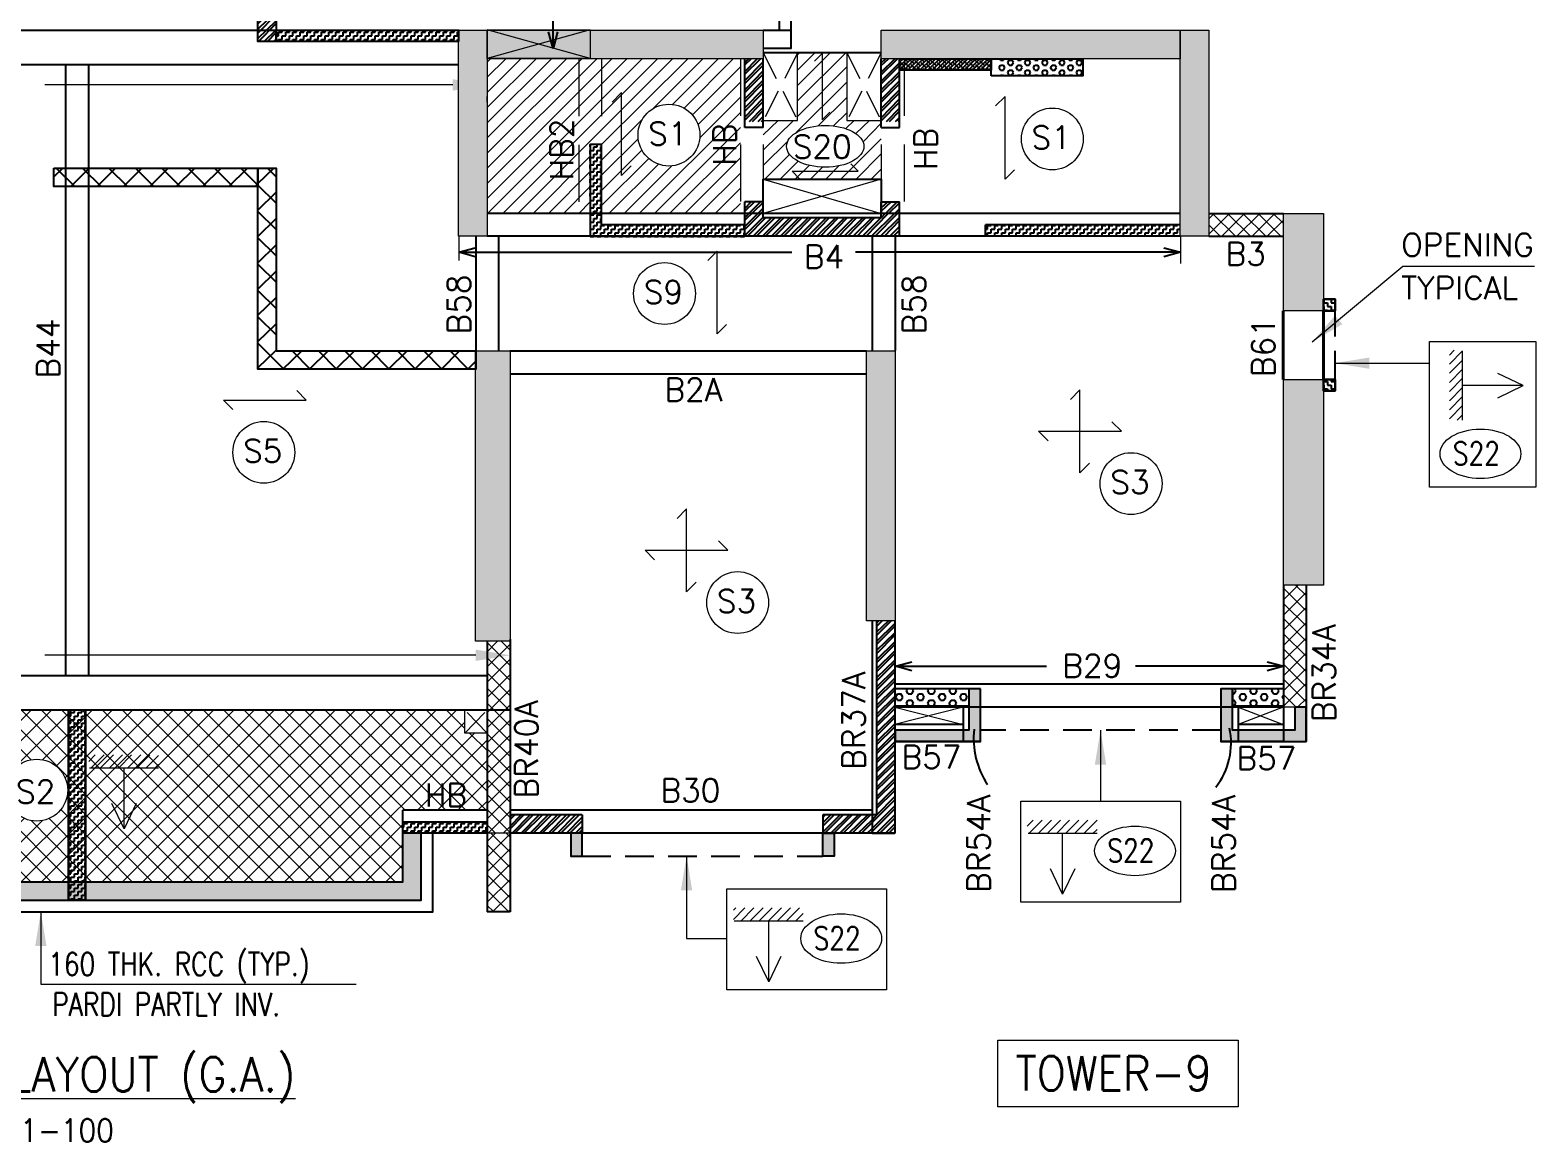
# Model space of a CAD drawing. Header units: millimetres. Extents: x 1181448 to 1317632, y -5734806 to -5633961.
# Drawn here: x 1205863 to 1218997, y -5666131 to -5656428 of the extents above; entities that cross this region are included whole.
import ezdxf

# ---------------------------------------------------------------- set-up
doc = ezdxf.new("R2010")
doc.units = ezdxf.units.MM
doc.header["$LTSCALE"] = 1000
doc.header["$MEASUREMENT"] = 0
for name, pattern in [('1', [0]), ('AUDIT_D_120904163729-0', [0]), ('DASHED', [0.75, 0.5, -0.25]), ('HIDDEN', [0.375, 0.25, -0.125]), ('T 10_TYPICAL ELEVATION$0$AUDIT_D_120904163729-0', [0]), ('T8(T9 IS SIMILAR) - TYPICAL FLOOR ELEVATION$0$AUDIT_D_120904163729-0', [0]), ('T8(T9 IS SIMILAR) - TYPICAL FLOOR ELEVATION$0$HIDDEN', [0.375, 0.25, -0.125])]:
    doc.linetypes.add(name, pattern=pattern)
doc.layers.get('0').update_dxf_attribs({"linetype": 'AUDIT_D_120904163729-0'})
for name, color, linetype in [('100 MM THK. NON-STRUCTURAL WALL', 134, 'Continuous'), ('100 MM THK. NON-STRUCTURAL WALL FOR LEDGE WALL BELOW WASHBASIN COUNTER', 47, 'Continuous'), ('150 MM THK. BLOCK WORK.', 223, 'Continuous'), ('A_dim', 1, 'Continuous'), ('S-BEAM', 20, 'Continuous'), ('SCPL-BEAMS NO.', 7, 'Continuous'), ('T 10_TYPICAL ELEVATION$0$A-WALL-FEATURES', 6, 'T 10_TYPICAL ELEVATION$0$AUDIT_D_120904163729-0'), ('T8(T9 IS SIMILAR) - TYPICAL FLOOR ELEVATION$0$A-WALL-FEATURES', 6, 'T8(T9 IS SIMILAR) - TYPICAL FLOOR ELEVATION$0$AUDIT_D_120904163729-0')]:
    doc.layers.add(name, color=color, linetype=linetype)
for name, color, linetype, lineweight in [('160 THK. STRUCT WALL', 7, 'Continuous', 15), ('200 THK. NON-STRUCT WALL -1', 6, 'Continuous', 15), ('S-C-SHADE', 40, 'Continuous', 9), ('S-CUTOUT', 8, 'Continuous', 15), ('S-DRGSHEET TEXT-1', 7, 'Continuous', 18), ('S-HATCH', 8, 'Continuous', 9), ('SCPL BEAM', 20, 'Continuous', 13), ('SCPL_ TEXT', 7, 'Continuous', 9), ('SCPL_DIM', 9, 'Continuous', 5), ('SCPL_SLAB MARK', 72, 'Continuous', 20)]:
    doc.layers.add(name, color=color, linetype=linetype, lineweight=lineweight)
for name, color, linetype, true_color in [('160MM THK.NON-STRUCTURAL WALLS', 7, 'Continuous', 0xea7b62), ('WALL - 0.16 thk STRUCTURAL', 7, '1', 0x24ffc8), ('WALL - 0.20 thk STRUCTURAL', 7, 'Continuous', 0xa60727)]:
    doc.layers.add(name, color=color, linetype=linetype, true_color=true_color)
doc.layers.add('WALL OPENING', color=7, linetype='Continuous', lineweight=40, true_color=0xe6e600)
doc.styles.add('ROMANS', font='romans.shx', dxfattribs={"width": 0.85})
doc.styles.add('SCPL', font='romans.shx')
doc.styles.add('SCPL-2', font='romans.shx', dxfattribs={"width": 0.9})
doc.dimstyles.new('SCPL', dxfattribs={"dimscale": 0, "dimtxt": 300, "dimasz": 300, "dimexe": 100, "dimexo": 200, "dimgap": 150, "dimtad": 0, "dimdec": 0, "dimzin": 1, "dimdsep": 46, "dimtxsty": 'SCPL', "dimcen": 150, "dimclrd": 1, "dimclre": 2, "dimclrt": 5, "dimadec": 3, "dimazin": 0, "dimtfac": 1, "dimtdec": 0, "dimtofl": 0, "dimtmove": 2, "dimatfit": 3, "dimfxl": 0, "dimtolj": 1, "dimtzin": 0, "dimlwd": 15, "dimlwe": 13, "dimarcsym": 0})
doc.dimstyles.new('SCPL-DIM-150', dxfattribs={"dimscale": 100, "dimtxt": 2.25, "dimasz": 1.45, "dimexe": 1, "dimexo": 1, "dimgap": 1, "dimtad": 1, "dimdec": 0, "dimzin": 0, "dimdsep": 46, "dimtxsty": 'ROMANS', "dimblk": 'OPEN30', "dimcen": 0.09, "dimclrd": 256, "dimclre": 256, "dimclrt": 7, "dimadec": 0, "dimazin": 0, "dimtfac": 1, "dimtdec": 0, "dimtofl": 0, "dimtmove": 0, "dimatfit": 3, "dimldrblk": 'OPEN30', "dimfxl": 1, "dimtolj": 1, "dimtzin": 0, "dimarcsym": 0})
pattern_1 = [(0, (206682313.306, 159334334.518), (31.25, 31.25), [31.25, -31.25]), (90, (206682344.556, 159334334.518), (-31.25, 31.25), [31.25, -31.25])]
pattern_2 = [(45, (206682313.306, 159334334.52), (-39.774756442, 39.774756442), []), (45, (206682339.82, 159334334.52), (-39.774756442, 39.774756442), [])]
pattern_3 = [(45, (206682313.31, 159334334.52), (-66.291260736, 66.291260736), [])]

# ---------------------------------------------------------------- blocks, each defined once
blk = doc.blocks.new('A$C5F94338C')
at = {"layer": 'WALL - 0.16 thk STRUCTURAL', "true_color": 0x1f57ff}
h = blk.add_hatch(color=160, dxfattribs=at)
h.dxf.hatch_style = 1
h.paths.add_polyline_path([(24770, 5335), (25020, 5335), (25020, 3535), (24770, 3535)])
h = blk.add_hatch(color=160, dxfattribs=at)
h.dxf.hatch_style = 1
h.paths.add_polyline_path([(25020, 5085), (25020, 5335), (27430, 5335), (27430, 5085)])
h = blk.add_hatch(color=160, dxfattribs=at)
h.dxf.hatch_style = 1
h.paths.add_polyline_path([(28460, 5085), (28460, 5335), (31070, 5335), (31070, 5085)])
h = blk.add_hatch(color=160, dxfattribs=at)
h.dxf.hatch_style = 1
h.paths.add_polyline_path([(31070, 5335), (31320, 5335), (31320, 3535), (31070, 3535)])
at = {"layer": 'WALL - 0.16 thk STRUCTURAL'}
h = blk.add_hatch(color=256, dxfattribs=at)
h.dxf.hatch_style = 1
h.paths.add_polyline_path([(24920, 2535), (25220, 2535), (25220, 0), (24920, 0)])
at = {"layer": 'WALL - 0.16 thk STRUCTURAL', "true_color": 0x1f57ff}
h = blk.add_hatch(color=160, dxfattribs=at)
h.dxf.hatch_style = 1
h.paths.add_polyline_path([(28330, 2535), (28580, 2535), (28580, 180), (28330, 180)])
at = {"layer": 'WALL - 0.20 thk STRUCTURAL'}
h = blk.add_hatch(color=256, dxfattribs=at)
h.dxf.hatch_style = 1
h.paths.add_polyline_path([(31970, 3735), (32320, 3735), (32320, 2884), (31970, 2884)])
h = blk.add_hatch(color=256, dxfattribs=at)
h.dxf.hatch_style = 1
h.paths.add_polyline_path([(31970, 2285), (32320, 2285), (32320, 490), (31970, 490)])
at = {"layer": '160 THK. STRUCT WALL'}
for points in [[(24770, 5335), (25020, 5335), (25020, 3535), (24770, 3535)], [(25020, 5085), (25020, 5335), (27430, 5335), (27430, 5085)], [(28460, 5085), (28460, 5335), (31070, 5335), (31070, 5085)], [(31070, 5335), (31320, 5335), (31320, 3535), (31070, 3535)], [(31970, 3735), (32320, 3735), (32320, 2884), (31970, 2884)], [(24920, 2535), (25220, 2535), (25220, 0), (24920, 0)], [(28330, 2535), (28580, 2535), (28580, 180), (28330, 180)], [(31970, 2285), (32320, 2285), (32320, 490), (31970, 490)]]:
    blk.add_lwpolyline(points, close=True, dxfattribs=at)
blk = doc.blocks.new('HS')
at = {"linetype": 'Continuous'}
for p, q in [((-9.28, 0), (9.28, 0)), ((-9.28, 0), (-7.16, -2.12)), ((9.28, 0), (7.16, 2.12))]:
    blk.add_line(p, q, dxfattribs=at)
blk = doc.blocks.new('One WAy')
at = {"xscale": -38.94666666665216, "yscale": 38.94666666665216, "zscale": 38.94666666665216, "rotation": 270}
blk.add_blockref('HS', (0, 0), dxfattribs=at)
blk = doc.blocks.new('A$C42226032')
at = {"layer": 'SCPL_SLAB MARK'}
h = blk.add_hatch(dxfattribs=at)
h.set_pattern_fill('ANSI31', color=256, scale=0.2, angle=90)
h.set_pattern_definition([(135, (-48.789575, -510.390865), (-0.0176776695, -0.0176776695), [])])
h.paths.add_polyline_path([(-0.1372, -0.2348), (-0.1372, -0.2863), (0.1337, -0.2863), (0.1337, -0.2348)])
for p, q in [((0, 0), (0, -0.2348)), ((0, 0), (-0.0473, -0.0981)), ((0.0473, -0.0981), (0, 0)), ((0.1337, -0.2348), (-0.1337, -0.2348))]:
    blk.add_line(p, q, dxfattribs=at)
blk = doc.blocks.new('*D124')
at = {"layer": 'T 10_TYPICAL ELEVATION$0$A-WALL-FEATURES', "color": 1, "lineweight": 15, "transparency": 16777216}
for p, q in [((-8325, -8969), (-6225, -8969)), ((-1765, -8969), (-5325, -8969))]:
    blk.add_line(p, q, dxfattribs=at)
at = {"layer": 'T 10_TYPICAL ELEVATION$0$A-WALL-FEATURES', "color": 2, "lineweight": 13, "transparency": 16777216}
for p, q in [((-8625, -9119), (-8625, -9069)), ((-1465, -9119), (-1465, -9069))]:
    blk.add_line(p, q, dxfattribs=at)
at = {"layer": 'T 10_TYPICAL ELEVATION$0$A-WALL-FEATURES', "color": 1, "transparency": 16777216}
for points in [[(-8325, -8919), (-8325, -9019), (-8625, -8969)], [(-1765, -8919), (-1765, -9019), (-1465, -8969)]]:
    blk.add_solid(points, dxfattribs=at)
at = {"layer": 'T 10_TYPICAL ELEVATION$0$A-WALL-FEATURES', "color": 5, "transparency": 16777216, "insert": (-5775, -8969), "char_height": 300, "attachment_point": 5, "style": 'SCPL'}
blk.add_mtext('\\A1;  ', dxfattribs=at)
blk = doc.blocks.new('*D130')
at = {"layer": 'T 10_TYPICAL ELEVATION$0$A-WALL-FEATURES', "color": 2, "lineweight": 13, "transparency": 16777216}
for p, q in [((-8825, -13797), (-8825, -13847)), ((-1265, -13797), (-1265, -13847))]:
    blk.add_line(p, q, dxfattribs=at)
at = {"layer": 'T 10_TYPICAL ELEVATION$0$A-WALL-FEATURES', "color": 1, "lineweight": 15, "transparency": 16777216}
for p, q in [((-8525, -13947), (-6225, -13947)), ((-1565, -13947), (-5325, -13947))]:
    blk.add_line(p, q, dxfattribs=at)
at = {"layer": 'T 10_TYPICAL ELEVATION$0$A-WALL-FEATURES', "color": 1, "transparency": 16777216}
for points in [[(-8525, -13897), (-8525, -13997), (-8825, -13947)], [(-1565, -13897), (-1565, -13997), (-1265, -13947)]]:
    blk.add_solid(points, dxfattribs=at)
at = {"layer": 'T 10_TYPICAL ELEVATION$0$A-WALL-FEATURES', "color": 5, "transparency": 16777216, "insert": (-5775, -13947), "char_height": 300, "attachment_point": 5, "style": 'SCPL'}
blk.add_mtext('\\A1;  ', dxfattribs=at)
blk = doc.blocks.new('_Open30')
at = {"color": 0, "linetype": 'ByBlock', "lineweight": -2}
for p, q in [((-1, 0.268), (0, 0)), ((0, 0), (-1, -0.268)), ((0, 0), (-1, 0))]:
    blk.add_line(p, q, dxfattribs=at)
blk = doc.blocks.new('A$C9d47b38f')
at = {"layer": '100 MM THK. NON-STRUCTURAL WALL', "linetype": 'ByBlock'}
h = blk.add_hatch(dxfattribs=at)
h.set_pattern_fill('ZIGZAG', color=5, scale=250)
h.set_pattern_definition([(0, (-1211317.337, 5713184.575), (31.25, 31.25), [31.25, -31.25]), (90, (-1211286.087, 5713184.575), (-31.25, 31.25), [31.25, -31.25])])
h.paths.add_polyline_path([(-24984.6, -6798.9), (-24984.6, -6498.9), (-24884.6, -6498.9), (-24884.6, -6698.9), (-24334.6, -6698.9), (-24334.6, -6338.9), (-24234.6, -6338.9), (-24234.6, -6798.9)])
h.paths.add_polyline_path([(-21084.6, -6798.9), (-21084.6, -6498.9), (-21184.6, -6498.9), (-21184.6, -6698.9), (-21734.6, -6698.9), (-21734.6, -6338.9), (-21834.6, -6338.9), (-21834.6, -6798.9)])
h.paths.add_polyline_path([(-20459.7, -4748.9), (-20459.7, -4548.9), (-20559.7, -4548.9), (-20559.7, -4748.9)])
h.paths.add_polyline_path([(-17959.7, -4548.9), (-17959.7, -4748.9), (-18059.7, -4748.9), (-18059.7, -4548.9)])
h.paths.add_polyline_path([(-14684.5, 3245.8), (-14684.5, 3445.8), (-14784.5, 3445.8), (-14784.5, 3245.8)])
h.paths.add_polyline_path([(-17185.3, 3445.8), (-17185.3, 3245.8), (-17285.3, 3245.8), (-17285.3, 3445.8)])
h.paths.add_polyline_path([(-15574.7, 11294.9), (-15104.5, 11294.9), (-15104.5, 10834.9), (-15204.5, 10834.9), (-15204.5, 11194.9), (-15574.7, 11194.9)])
h.paths.add_polyline_path([(-13004.5, 10834.9), (-13004.5, 11294.9), (-12184.7, 11294.9), (-12184.7, 11194.9), (-12904.5, 11194.9), (-12904.5, 10834.9)])
h.paths.add_polyline_path([(-11654.8, 12094.3), (-11654.8, 12294.3), (-11554.8, 12294.3), (-11554.8, 12094.3)])
h.paths.add_polyline_path([(-9454.7, 12294.3), (-9454.7, 12094.3), (-9354.7, 12094.3), (-9354.7, 12294.3)])
h.paths.add_polyline_path([(-635.5, 12294.3), (-635.5, 12094.3), (-735.5, 12094.3), (-735.5, 12294.3)])
h.paths.add_polyline_path([(1564.7, 12094.3), (1564.7, 12294.3), (1464.7, 12294.3), (1464.7, 12094.3)])
h.paths.add_polyline_path([(2914.5, 10834.9), (2914.5, 11294.9), (2094.9, 11294.9), (2094.9, 11194.9), (2814.5, 11194.9), (2814.5, 10834.9)])
h.paths.add_polyline_path([(5484.6, 11294.9), (5014.5, 11294.9), (5014.5, 10834.9), (5114.5, 10834.9), (5114.5, 11194.9), (5484.6, 11194.9)])
h.paths.add_polyline_path([(4594.4, 3245.8), (4594.4, 3445.8), (4694.4, 3445.8), (4694.4, 3245.8)])
h.paths.add_polyline_path([(7095.2, 3445.8), (7095.2, 3245.8), (7195.2, 3245.8), (7195.2, 3445.8)])
h.paths.add_polyline_path([(10369.5, -4748.9), (10369.5, -4548.9), (10469.5, -4548.9), (10469.5, -4748.9)])
h.paths.add_polyline_path([(7869.5, -4548.9), (7869.5, -4748.9), (7969.5, -4748.9), (7969.5, -4548.9)])
h.paths.add_polyline_path([(10994.5, -6798.9), (10994.5, -6498.9), (11094.5, -6498.9), (11094.5, -6698.9), (11644.4, -6698.9), (11644.4, -6338.9), (11744.4, -6338.9), (11744.4, -6798.9)])
h.paths.add_polyline_path([(14894.4, -6798.9), (14894.4, -6498.9), (14794.4, -6498.9), (14794.4, -6698.9), (14244.4, -6698.9), (14244.4, -6338.9), (14144.4, -6338.9), (14144.4, -6798.9)])
h.paths.add_polyline_path([(5684.6, -14400.1), (5584.6, -14400.1), (5584.6, -14600.1), (5039.5, -14600.1), (5039.5, -14240.1), (4939.5, -14240.1), (4939.5, -14700.1), (5684.6, -14700.1)])
h.paths.add_polyline_path([(2839.5, -14240.1), (2739.5, -14240.1), (2739.5, -14600.1), (2094.9, -14600.1), (2094.9, -14700.1), (2839.5, -14700.1)])
h.paths.add_polyline_path([(-635.5, -15699.5), (-635.5, -15499.5), (-735.5, -15499.5), (-735.5, -15699.5)])
h.paths.add_polyline_path([(1564.7, -15499.5), (1564.7, -15699.5), (1464.7, -15699.5), (1464.7, -15499.5)])
h.paths.add_polyline_path([(-9454.7, -15699.5), (-9454.7, -15499.5), (-9354.7, -15499.5), (-9354.7, -15699.5)])
h.paths.add_polyline_path([(-11654.8, -15499.5), (-11654.8, -15699.5), (-11554.8, -15699.5), (-11554.8, -15499.5)])
h.paths.add_polyline_path([(-12929.6, -14240.1), (-12829.6, -14240.1), (-12829.6, -14600.1), (-12185.1, -14600.1), (-12185.1, -14700.1), (-12929.6, -14700.1)])
h.paths.add_polyline_path([(-15774.7, -14400.1), (-15674.7, -14400.1), (-15674.7, -14600.1), (-15129.6, -14600.1), (-15129.6, -14240.1), (-15029.6, -14240.1), (-15029.6, -14700.1), (-15774.7, -14700.1)])
h = blk.add_hatch(dxfattribs=at)
h.set_pattern_fill('ZIGZAG', color=5, scale=250)
h.set_pattern_definition(pattern_1)
h.paths.add_polyline_path([(-1715.1, -8590.4), (-3305.6, -8590.4), (-3305.6, -8490.4), (-1715.1, -8490.4)])
h = blk.add_hatch(dxfattribs=at)
h.set_pattern_fill('ZIGZAG', color=5, scale=250)
h.set_pattern_definition(pattern_1)
h.paths.add_polyline_path([(-465.7, -9489.9), (-565.7, -9489.9), (-565.7, -10289.6), (784.3, -10290.4), (784.7, -10189.6), (-465.7, -10189.6)])
h = blk.add_hatch(dxfattribs=at)
h.set_pattern_fill('ZIGZAG', color=5, scale=250)
h.set_pattern_definition(pattern_1)
h.paths.add_polyline_path([(2884.6, -10190.4), (4584.8, -10190.4), (4584.8, -10290.4), (2884.6, -10290.4)])
h = blk.add_hatch(dxfattribs=at)
h.set_pattern_fill('ZIGZAG', color=5, scale=250)
h.set_pattern_definition([(270, (25374.032, -17871.007), (31.25, -31.25), [31.25, -31.25]), (0, (25374.032, -17902.257), (31.25, 31.25), [31.25, -31.25])])
h.paths.add_polyline_path([(5834.7, -10840.3), (5834.7, -10940.3), (5935.2, -10940.3), (5935.2, -10840.3)])
h.paths.add_polyline_path([(5834.7, -11540.3), (5834.7, -11640.3), (5935.2, -11640.3), (5935.2, -11540.3)])
h = blk.add_hatch(dxfattribs=at)
h.set_pattern_fill('ZIGZAG', color=5, scale=250)
h.set_pattern_definition(pattern_1)
h.paths.add_polyline_path([(-4970.1, -16085.4), (-5120.1, -16085.4), (-5120.1, -14425.4), (-4970.1, -14425.4)])
h = blk.add_hatch(dxfattribs=at)
h.set_pattern_fill('ZIGZAG', color=5, scale=250)
h.set_pattern_definition(pattern_1)
h.paths.add_polyline_path([(-1465.3, -15400.4), (-2200, -15400.4), (-2200, -15499.6), (-1465.3, -15499.6)])
at = {"layer": '100 MM THK. NON-STRUCTURAL WALL FOR LEDGE WALL BELOW WASHBASIN COUNTER'}
h = blk.add_hatch(dxfattribs=at)
h.set_pattern_fill('ANSI38', color=5, scale=200)
h.set_pattern_definition([(45, (-27235.268, -16184.57), (-17.67767, 17.67767), []), (135, (-27235.268, -16184.57), (-53.033009, 17.67767), [62.5, -37.5])])
h.paths.add_polyline_path([(2134.9, -8740.4), (2134.9, -8840.7), (2934.9, -8840.7), (2934.9, -8740.4)])
at = {"layer": '150 MM THK. BLOCK WORK.', "linetype": 'ByBlock'}
h = blk.add_hatch(dxfattribs=at)
h.set_pattern_fill('HEX', color=5, scale=200)
h.set_pattern_definition([(0, (-1211317.337, 5713184.575), (0, 43.3012702), [25, -50]), (120, (-1211317.337, 5713184.575), (-37.5, -21.6506351), [25, -50]), (60, (-1211292.337, 5713184.575), (-37.5, 21.6506351), [25, -50])])
h.paths.add_polyline_path([(2984.9, -8890.7), (2984.9, -8740.7), (3734.9, -8740.7), (3734.9, -8890.7)])
h = blk.add_hatch(dxfattribs=at)
h.set_pattern_fill('HEX', color=5, scale=250)
h.set_pattern_definition([(0, (-1211317.337, 5713184.575), (0, 54.12658774), [31.25, -62.5]), (120, (-1211317.337, 5713184.575), (-46.875, -27.06329387), [31.25, -62.5]), (60, (-1211286.087, 5713184.575), (-46.875, 27.06329387), [31.25, -62.5])])
h.paths.add_polyline_path([(5039.5, -14390.4), (5484.6, -14390.4), (5484.6, -14240.4), (5039.5, -14240.4)])
h.paths.add_polyline_path([(2739.5, -14390.4), (2094.6, -14390.4), (2094.6, -14240.4), (2739.5, -14240.4)])
at = {"layer": '160MM THK.NON-STRUCTURAL WALLS', "linetype": 'ByBlock'}
h = blk.add_hatch(dxfattribs=at)
h.set_pattern_fill('ANSI32', color=5, scale=150)
h.set_pattern_definition(pattern_2)
h.paths.add_polyline_path([(-3465.6, -6039.6), (-3305.6, -6039.6), (-3305.6, -8590.4), (-3465.6, -8590.4)])
h = blk.add_hatch(dxfattribs=at)
h.set_pattern_fill('ANSI32', color=5, scale=150)
h.set_pattern_definition(pattern_2)
h.paths.add_polyline_path([(944.7, -8740.5), (785, -8740.5), (785, -9289.6), (944.7, -9289.6)])
h = blk.add_hatch(dxfattribs=at)
h.set_pattern_fill('ANSI32', color=5, scale=150)
h.set_pattern_definition(pattern_2)
h.paths.add_polyline_path([(2134.6, -8740.3), (1974.9, -8740.3), (1974.9, -9068.6), (1975, -9068.6), (1974.8, -8740.3), (1974.6, -8740.3), (1974.6, -9068.6), (1974.8, -9068.6), (1974.8, -8740.3), (1974.8, -8740.3), (1975, -9068.6), (2134.6, -9068.6)])
h.paths.add_polyline_path([(2134.6, -9068.6), (1975, -9068.6), (1975, -9289.6), (2134.6, -9289.6)])
at = {"layer": '160MM THK.NON-STRUCTURAL WALLS'}
h = blk.add_hatch(dxfattribs=at)
h.set_pattern_fill('ANSI37', color=5, scale=1300)
h.set_pattern_definition([(45, (206682313.3, 159334334.52), (-114.90485194, 114.90485194), []), (135, (206682313.3, 159334334.52), (-114.90485194, -114.90485194), [])])
h.paths.add_polyline_path([(-5245.5, -9695), (-3465.6, -9695), (-3465.6, -9855), (-5245.5, -9855)])
edge = h.paths.add_edge_path()
edge.add_line((-1565.2, -11286.9), (-1565.2, -11449.6))
edge.add_line((-1565.2, -11449.6), (-3465.6, -11450.2))
edge.add_line((-3465.6, -11450.2), (-3465.7, -9695))
edge.add_line((-3465.7, -9695), (-3305.6, -9695))
edge.add_line((-3305.6, -9695), (-3305.7, -11289.6))
edge.add_line((-3305.7, -11289.6), (-1565.2, -11290.3))
at = {"layer": '160MM THK.NON-STRUCTURAL WALLS', "linetype": 'ByBlock'}
h = blk.add_hatch(dxfattribs=at)
h.set_pattern_fill('ANSI32', color=5, scale=150)
h.set_pattern_definition(pattern_2)
h.paths.add_polyline_path([(944.7, -9990.4), (785, -9990.4), (785, -10090.3), (944.7, -10090.3)])
h.paths.add_polyline_path([(2134.6, -10090.4), (1974.9, -10090.4), (1974.9, -10130.4), (944.7, -10130.4), (944.7, -10090.3), (785, -10090.3), (785, -10289.6), (2134.6, -10289.6)])
h.paths.add_polyline_path([(2134.6, -9990.4), (1975.3, -9990.4), (1975.3, -10090.4), (2134.6, -10090.4)])
h = blk.add_hatch(dxfattribs=at)
h.set_pattern_fill('ANSI32', color=5, scale=150)
h.set_pattern_definition(pattern_2)
h.paths.add_polyline_path([(2094, -13645.3), (1934.9, -13645.3), (1934.9, -15340.4), (1894, -15340.4), (1894, -15499.6), (2094, -15499.6)])
h = blk.add_hatch(dxfattribs=at)
h.set_pattern_fill('ANSI32', color=5, scale=150)
h.set_pattern_definition(pattern_2)
h.paths.add_polyline_path([(-635.7, -15340.4), (-1264.8, -15340.4), (-1264.8, -15499.6), (-735.5, -15499.6), (-735.5, -15498.7), (-635.7, -15498.7)])
h = blk.add_hatch(dxfattribs=at)
h.set_pattern_fill('ANSI32', color=5, scale=150)
h.set_pattern_definition(pattern_2)
h.paths.add_polyline_path([(1894, -15340.4), (1464.5, -15340.4), (1464.5, -15498.7), (1564.7, -15498.7), (1564.7, -15499.6), (1894, -15499.6)])
at = {"layer": '200 THK. NON-STRUCT WALL -1', "linetype": 'ByBlock'}
h = blk.add_hatch(dxfattribs=at)
h.set_pattern_fill('ANSI37', color=5, scale=750)
h.set_pattern_definition([(45, (-1211317.44, 5713184.36), (-66.2912607, 66.2912607), []), (135, (-1211317.44, 5713184.36), (-66.2912607, -66.2912607), [])])
h.paths.add_polyline_path([(-24685.1, 3885.9), (-24885.1, 3885.9), (-24885.1, 5030.4), (-24685.1, 5030.4)])
h.paths.add_polyline_path([(-21285.1, 5030.6), (-21084.7, 5030.6), (-21084.7, 3270.9), (-21285.1, 3270.9)])
h.paths.add_polyline_path([(-8525.1, 12778.8), (-8725.1, 12778.8), (-8725.1, 12094.3), (-8525.1, 12094.3)])
h.paths.add_polyline_path([(-1365.2, 12778.8), (-1565.2, 12778.8), (-1565.2, 12092.5), (-1365.2, 12092.5)])
h.paths.add_polyline_path([(11194.7, 5030.6), (10994.4, 5030.6), (10994.4, 3270.9), (11194.7, 3270.9)])
h.paths.add_polyline_path([(14594.8, 3885.9), (14794.8, 3885.9), (14794.7, 5030.4), (14594.7, 5030.4)])
h.paths.add_polyline_path([(-1465.1, -16184.6), (-1265.1, -16184.6), (-1265.1, -15499.7), (-1465.1, -15499.7)])
h.paths.add_polyline_path([(-8625.3, -16184.6), (-8825.3, -16184.6), (-8825.3, -15499.7), (-8625.3, -15499.7)])
h = blk.add_hatch(dxfattribs=at)
h.set_pattern_fill('ANSI37', color=5, scale=750)
h.set_pattern_definition([(45, (-27235.27, -16184.57), (-66.29126, 66.29126), []), (135, (-27235.27, -16184.57), (-66.29126, -66.29126), [])])
h.paths.add_polyline_path([(5484.9, -14400.6), (5684.9, -14400.6), (5684.9, -13335.3), (5484.9, -13335.3)])
h.paths.add_polyline_path([(5484.9, -10290), (4835.2, -10290), (4835.2, -10090), (5484.9, -10090)])
h.paths.add_polyline_path([(-1265.1, -15500), (-1465.1, -15500), (-1465.1, -13825.3), (-1265.1, -13825.3)])
at = {"layer": 'S-C-SHADE'}
h = blk.add_hatch(color=5, dxfattribs=at)
h.dxf.hatch_style = 1
h.paths.add_polyline_path([(-2040.1, -16085.4), (-8050.1, -16085.4), (-8050, -15500.4), (-7890, -15500.4), (-7890.1, -15925.4), (-2200.1, -15925.4), (-2200, -15500.3), (-2040, -15500.4), (-2040, -15522.1), (-2040, -15522.1), (-2040, -15499.7), (-2040, -15499.6), (-2040, -15521.4), (-2050, -15511), (-2040, -15522.1), (-2040, -15499.7), (-2040, -15499.7), (-2040, -15522.1), (-2040, -15522.1)])
at = {"layer": 'S-HATCH'}
h = blk.add_hatch(dxfattribs=at)
h.set_pattern_fill('ANSI31', color=5, scale=750)
h.set_pattern_definition(pattern_3)
h.paths.add_polyline_path([(744.8, -8740.5), (-465.7, -8740.5), (-465.7, -9489.9), (-465.3, -9489.9), (-465.3, -10090.3), (744.8, -10090.3)])
h.paths.add_polyline_path([(-148.1, -9407.2, -1), (391.6, -9407.2, -1)], flags=16)
h.paths.add_polyline_path([(-465.7, -8740.5), (-665.7, -8740.5), (-665.7, -10090.3), (-565.7, -10090.3), (-565.7, -9489.9), (-465.7, -9489.9)])
h.paths.add_polyline_path([(-665.7, -8740.5), (-1465.2, -8740.5), (-1465.2, -10090.3), (-665.7, -10090.3)])
h.paths.add_polyline_path([(-80.6, -9543.8), (286, -9543.8), (286, -9243.8), (-80.6, -9243.8)], flags=8)
h.paths.add_polyline_path([(757.7, -9686.9), (757.7, -9244), (457.7, -9244), (457.7, -9686.9)], flags=9)
h.paths.add_polyline_path([(-663.7, -9815), (-663.7, -9181.7), (-963.7, -9181.7), (-963.7, -9815)], flags=9)
h = blk.add_hatch(dxfattribs=at)
h.set_pattern_fill('ANSI31', color=5, scale=750)
h.set_pattern_definition(pattern_3)
edge = h.paths.add_edge_path(flags=16)
edge.add_ellipse((1485.7, -9505.1), major_axis=(-337.6, 0), ratio=0.540494, start_angle=0, end_angle=360)
h.paths.add_polyline_path([(1180.7, -9657.9), (1795, -9657.9), (1795, -9357.9), (1180.7, -9357.9)], flags=24)
h.paths.add_polyline_path([(944.9, -9790.4), (1975.2, -9790.4), (1975.1, -9340.4), (1974.9, -9340.4), (1974.9, -9280.5), (1974.8, -9280.4), (1674.9, -9280.4), (1674.9, -9280.4), (1674.9, -8689.6), (1244.9, -8689.5), (1244.9, -9280.4), (1244.9, -9280.4), (945, -9280.4), (945, -9280.4), (945, -9340.4)])
h = blk.add_hatch(dxfattribs=at)
h.set_pattern_fill('ANSI37', color=5, scale=1000)
h.set_pattern_definition([(45, (206682313.3, 159334334.52), (-88.38834765, 88.38834765), []), (135, (206682313.3, 159334334.52), (-88.38834765, -88.38834765), [])])
h.paths.add_polyline_path([(-1464.8, -14625.7), (-1465.1, -14625.4), (-1660.1, -14625.4), (-1660.1, -14425.4), (-8430, -14425.3), (-8430.1, -14425.4), (-8430.1, -14625.4), (-8625, -14625.4), (-8625, -15300), (-8050, -15299.9), (-8050, -15299.9), (-7890, -15299.9), (-7890.1, -15925.4), (-2200.1, -15925.4), (-2200, -15299.9), (-2040, -15300), (-2039.8, -15300), (-2039.8, -15299.9), (-1464.8, -15300)])
h.paths.add_polyline_path([(-5126, -15124.1, -1), (-5665.8, -15124.1, -1)], flags=16)
h.paths.add_polyline_path([(-5598.3, -15287.5), (-5174.5, -15287.5), (-5174.5, -14987.5), (-5598.3, -14987.5)], flags=8)
h.paths.add_polyline_path([(-2021.3, -15315.5), (-1578.4, -15315.5), (-1578.4, -15015.5), (-2021.3, -15015.5)], flags=25)
h.paths.add_polyline_path([(-8553.1, -15309.4), (-8110.2, -15309.4), (-8110.3, -15009.4), (-8553.1, -15009.4)], flags=25)
at = {"layer": '100 MM THK. NON-STRUCTURAL WALL', "color": 5, "linetype": 'ByBlock'}
for p, q in [((1085, -7889.6, 0.2), (1085, -8490.4, 0.2)), ((1185, -7889.6, 0.2), (1185, -8490.4, 0.2)), ((4584.6, -10190.4, 0.2), (2884.6, -10190.4, 0.2)), ((4584.9, -10190.4, 0.2), (2884.9, -10190.4, 0.2)), ((2884.9, -10290.4, 0.2), (2884.9, -10190.4, 0.2)), ((945, -10290.4, 0.2), (-114.8, -10290.4, 0.2)), ((4584.8, -10290.4, 0.2), (2884.6, -10290.4, 0.2)), ((4584.9, -10290.4, 0.2), (2884.9, -10290.4, 0.2))]:
    blk.add_line(p, q, dxfattribs=at)
at = {"layer": '100 MM THK. NON-STRUCTURAL WALL', "color": 5, "linetype": 'ByBlock', "elevation": 0.2}
for points in [[(-1715.1, -8590.4), (-3305.6, -8590.4), (-3305.6, -8490.4), (-1715.1, -8490.4)], [(5834.7, -10840.3), (5834.7, -10940.3), (5935.2, -10940.3), (5935.2, -10840.3)], [(5834.7, -11540.3), (5834.7, -11640.3), (5935.2, -11640.3), (5935.2, -11540.3)], [(2839.5, -14240.1), (2739.5, -14240.1), (2739.5, -14600.1), (2094.9, -14600.1), (2094.9, -14700.1), (2839.5, -14700.1)], [(5684.6, -14400.1), (5584.6, -14400.1), (5584.6, -14600.1), (5039.5, -14600.1), (5039.5, -14240.1), (4939.5, -14240.1), (4939.5, -14700.1), (5684.6, -14700.1)], [(-635.5, -15699.5), (-635.5, -15499.5), (-735.5, -15499.5), (-735.5, -15699.5)], [(1564.7, -15499.5), (1564.7, -15699.5), (1464.7, -15699.5), (1464.7, -15499.5)]]:
    blk.add_lwpolyline(points, close=True, dxfattribs=at)
at = {"layer": '100 MM THK. NON-STRUCTURAL WALL', "color": 5, "linetype": 'ByBlock'}
for points, elevation in [([(-465.7, -9489.9), (-565.7, -9489.9), (-565.7, -10289.6), (784.3, -10290.4), (784.7, -10189.6), (-465.7, -10189.6), (-465.7, -9489.9)], 0.1), ([(-1465.1, -15500.4), (-2200.1, -15500.4), (-2200.1, -15400.4), (-1465.1, -15400.4)], 0.2)]:
    blk.add_lwpolyline(points, dxfattribs=dict(at, elevation=elevation))
at = {"layer": '100 MM THK. NON-STRUCTURAL WALL FOR LEDGE WALL BELOW WASHBASIN COUNTER', "color": 5, "elevation": 0.2}
blk.add_lwpolyline([(2134.9, -8740.4), (2934.9, -8740.4), (2934.9, -8840.7), (2134.9, -8840.7)], close=True, dxfattribs=at)
at = {"layer": '150 MM THK. BLOCK WORK.', "color": 5, "linetype": 'ByBlock'}
for p, q in [((2739.5, -14240.4, -0.2), (2094.6, -14240.4, -0.2)), ((2739.5, -14240.4, -0.2), (2739.5, -14390.4, -0.2)), ((5484.9, -14240.4, 0.5), (5039.5, -14240.4, -0.2)), ((5039.5, -14240.4, -0.2), (5039.5, -14390.4, -0.2)), ((2739.5, -14390.4, -0.2), (2094.6, -14390.4, -0.2)), ((5484.9, -14390.4, 0.5), (5039.5, -14390.4, -0.2))]:
    blk.add_line(p, q, dxfattribs=at)
at = {"layer": '150 MM THK. BLOCK WORK.', "color": 5, "elevation": 0.2}
blk.add_lwpolyline([(2934.9, -8890.7), (2934.9, -8740.7), (3734.9, -8740.7), (3734.9, -8890.7)], close=True, dxfattribs=at)
at = {"layer": '150 MM THK. BLOCK WORK.', "color": 5, "linetype": 'ByBlock', "elevation": 0.2}
for points in [[(-4970.1, -14425.4), (-4970.1, -16085.4), (-5120.1, -16085.4), (-5120.1, -14425.4)], [(-5120.1, -14425.4), (-5120.1, -16085.4), (-4970.1, -16085.4), (-4970.1, -14425.4)]]:
    blk.add_lwpolyline(points, dxfattribs=at)
at = {"layer": '160MM THK.NON-STRUCTURAL WALLS', "color": 5, "linetype": 'ByBlock'}
for p, q in [((785, -9340.4, 0.2), (785, -8740.3, 0.2)), ((945, -9340.4, 0.2), (945, -8740.3, 0.2)), ((1974.9, -9340.4, 0.2), (1974.9, -8740.4, 0.2)), ((2134.9, -9340.4, 0.2), (2134.9, -8740.4, 0.2)), ((945, -9340.4, 0.2), (785, -9340.4, 0.2)), ((1974.9, -9340.4, 0.2), (2134.9, -9340.4, 0.2)), ((945, -9990.4, 0.2), (785, -9990.4, 0.2)), ((785, -10290.4, 0.2), (785, -9990.4, 0.2)), ((945, -10130.4, 0.2), (945, -9990.4, 0.2)), ((1974.9, -9990.4, 0.2), (2134.9, -9990.4, 0.2)), ((1974.9, -10130.4, 0.2), (1974.9, -9990.4, 0.2)), ((2134.9, -10290.4, 0.2), (2134.9, -9990.4, 0.2)), ((1974.9, -10130.4, 0.2), (945, -10130.4, 0.2)), ((2134.9, -10290.4, 0.2), (785, -10290.4, 0.2)), ((1934.9, -15340.4, 0.2), (1934.9, -13645.3, 0.2)), ((2094.9, -14240.4, -0.2), (2094.9, -13645.3, 0.2)), ((2094.9, -15500.4, 0.2), (2094.9, -13645.3, 0.2)), ((-1265.1, -14425.4, 0.2), (-2200.1, -14425.4, 0.2)), ((-635.5, -15340.4, 0.2), (-1265.1, -15340.4, 0.2)), ((-635.5, -15340.4, 0.2), (-635.5, -15500.4, 0.2)), ((1934.9, -15340.4, 0.2), (1464.5, -15340.4, 0.2)), ((1464.5, -15340.4, 0.2), (1464.5, -15500.4, 0.2)), ((-635.5, -15500.4, 0.2), (-1265.1, -15500.4, 0.2)), ((2094.9, -15500.4, 0.2), (1464.5, -15500.4, 0.2))]:
    blk.add_line(p, q, dxfattribs=at)
at = {"layer": '160MM THK.NON-STRUCTURAL WALLS', "color": 5, "linetype": 'ByBlock', "elevation": 0.1}
for points in [[(-3465.6, -6039.6), (-3305.6, -6039.6), (-3305.6, -8590.4), (-3465.6, -8590.4)], [(-5245.5, -9695), (-3465.6, -9695), (-3465.6, -9855), (-5245.5, -9855)]]:
    blk.add_lwpolyline(points, close=True, dxfattribs=at)
at = {"layer": '160MM THK.NON-STRUCTURAL WALLS', "color": 5, "linetype": 'ByBlock'}
for points, elevation in [([(944.9, -8490.4), (1185, -8490.4), (1185, -8650.2), (944.9, -8650.2)], 0.2), ([(-1565.2, -11286.9), (-1565.2, -11449.6), (-3465.6, -11450.2), (-3465.7, -9695), (-3305.6, -9695), (-3305.7, -11289.6), (-1565.2, -11290.3)], 0.3)]:
    blk.add_lwpolyline(points, dxfattribs=dict(at, elevation=elevation))
at = {"layer": '200 THK. NON-STRUCT WALL -1', "color": 5, "linetype": 'ByBlock'}
for p, q in [((5484.9, -10090.4, 0.2), (4835.2, -10090.4, 0.2)), ((5484.9, -10290.4, 0.2), (4834.9, -10290.4, 0.2)), ((5484.9, -14400.4, 0.5), (5484.7, -13335.3, 0.2)), ((5684.9, -14400.4, 0.5), (5684.9, -13335.6, 0.9)), ((-1265.1, -15500.4, 0.2), (-1265.1, -13825.3, 0.2)), ((-1465.1, -15500.4, 0.2), (-1465.1, -14425.4, 0.2)), ((5684.9, -14400.4, 0.5), (5484.9, -14400.4, 0.5))]:
    blk.add_line(p, q, dxfattribs=at)
at = {"layer": '200 THK. NON-STRUCT WALL -1', "color": 5, "linetype": 'ByBlock', "elevation": 0.2}
blk.add_lwpolyline([(-1465, -16184.4), (-1265, -16184.4), (-1265, -15499.5), (-1465, -15499.5)], close=True, dxfattribs=at)
at = {"layer": 'S-BEAM', "color": 5}
for p, q in [((-8375.7, -8490.4, 0.2), (-1714.7, -8490.4, 0.2)), ((-8375.7, -8790.4, 0.2), (-1714.7, -8790.4, 0.2)), ((-5145.2, -8790.4, 0.3), (-5145.3, -14125.4, 0.3)), ((-4945.2, -8790.4, 0.2), (-4945.3, -14125.4, 0.3)), ((4584.9, -10090.4, 0.2), (-1464.8, -10090.3, 0.3)), ((4833.1, -10090.3, 0.3), (5483.5, -10090.4, 0.2)), ((-1565.2, -10290.3, 0.3), (-1565.2, -11286.9, 0.3)), ((4584.9, -10290.4, 0.2), (-1464.8, -10290.3, 0.3)), ((-1365.2, -10290.3, 0.3), (-1365.2, -11286.9, 0.3)), ((1896.3, -10290.4, 0.2), (1896.3, -11286.9, 0.2)), ((2096.3, -10290.4, 0.2), (2096.3, -11286.9, 0.2)), ((4833.1, -10290.3, 0.3), (5483.5, -10290.4, 0.2)), ((-1266.8, -11289.4, 0.8), (1844.7, -11289.5, 0.3)), ((-1266.8, -11489.4, 0.8), (1844.6, -11489.3, 0.9)), ((5484.6, -13335.2, 0.2), (5484.7, -14700.1, 0.2)), ((5684.6, -13335.2, 0.2), (5684.6, -14700.1, 0.2)), ((1894, -13645.5, 0.2), (1894, -15499.1, 0.2)), ((2094, -13645.5, 0.2), (2094, -15499.1, 0.2)), ((-1464.8, -13824.5, 0.1), (-1464.8, -16186.8, 0.2)), ((-1264.8, -13807.1, 0.3), (-1264.8, -16186.8, 0.2)), ((-1464.8, -14125.4, 0.2), (-8625, -14125.3, 0.2)), ((5484.6, -14200.3, 0.2), (2094, -14200.3, 0.2)), ((-1464.8, -14425.4, 0.2), (-8625, -14425.3, 0.2)), ((5484.6, -14400.3, 0.2), (2094, -14400.3, 0.2)), ((2094.1, -14418.5, 0.2), (2094.1, -14718.5, 0.2)), ((2688.4, -14400.3, 0.2), (2688.4, -14700.1, 0.2)), ((2838.4, -14400.3, 0.2), (2838.4, -14700.1, 0.2)), ((4938.4, -14400.1, 0.2), (4938.4, -14700.1, 0.2)), ((5088.4, -14400.1, 0.2), (5088.4, -14700.1, 0.2)), ((2688.4, -14550.1, 0.2), (2094.1, -14550.1, 0.2)), ((5483.9, -14550.1, 0.2), (5088.4, -14550.1, 0.2)), ((2838.4, -14700.1, 0.2), (2094.1, -14700.1, 0.2)), ((5483.9, -14700, 0.2), (4938.4, -14700.1, 0.2)), ((5483.9, -14700, 0.2), (5683.9, -14700.1, 0.2)), ((1894, -15299.9, 0.2), (-1265.9, -15299.9, 0.2)), ((1894, -15499.9, 0.2), (-1265.9, -15499.9, 0.2)), ((1894, -15499.9, 0.2), (2094, -15499.9, 0.2)), ((-1264.8, -16186.8, 0.2), (-1464.8, -16186.8, 0.2))]:
    blk.add_line(p, q, dxfattribs=at)
at = {"layer": 'S-BEAM', "color": 5, "linetype": 'HIDDEN', "ltscale": 500}
for p, q in [((-1464.8, -15300, -460.2), (-2200, -15299.9, -460)), ((-2200, -15400.4, 0.2), (-2200, -15299.9, 0.2)), ((-1464.8, -15500, -460.2), (-2200, -15499.9, -460))]:
    blk.add_line(p, q, dxfattribs=at)
at = {"layer": 'S-BEAM', "color": 5, "elevation": 0.7}
blk.add_lwpolyline([(944.8, -9790.4), (1975.3, -9790.4), (1975.3, -10090.3), (944.8, -10090.3)], close=True, dxfattribs=at)
at = {"layer": 'S-BEAM', "color": 5}
for points, elevation in [([(-7890, -15400.4), (-7890.1, -15925.4), (-2200.1, -15925.4), (-2200, -15400.4)], 0.2), ([(-8050.1, -16085.4), (-2040.1, -16085.4), (-2039.8, -15500.1)], -460.1), ([(-735.5, -15499), (-734.6, -15699)], 0.2), ([(-7890.1, -15925.4), (-2200.1, -15925.4)], -460.1)]:
    blk.add_lwpolyline(points, dxfattribs=dict(at, elevation=elevation))
for centre, radius, start, end in [((3521.5, -14667.6, 0.5), 741.3, 174.04763, 213.45795), ((4403.6, -14712.9, 0.5), 624.7, 321.96897, 12.05649)]:
    blk.add_arc(centre, radius, start, end, dxfattribs=at)
at = {"layer": 'S-CUTOUT', "color": 5, "linetype": 'T8(T9 IS SIMILAR) - TYPICAL FLOOR ELEVATION$0$HIDDEN'}
for p, q in [((1244.9, -8689.5, 0.2), (944.8, -9280.6, 0.2)), ((945, -8689.5, 0.2), (1245, -9280.6, 0.2)), ((1974.8, -8689.5, 0.2), (1674.8, -9280.6, 0.2)), ((1674.9, -8689.5, 0.2), (1975, -9280.6, 0.2))]:
    blk.add_line(p, q, dxfattribs=at)
at = {"layer": 'S-CUTOUT', "color": 5, "ltscale": 500}
for p, q in [((944.3, -9790.4, -0.2), (1975.3, -10090.3, 0.3)), ((1975.3, -9790.5, -0.2), (944.8, -10090.3, -0.2))]:
    blk.add_line(p, q, dxfattribs=at)
at = {"layer": 'S-CUTOUT', "color": 5, "linetype": 'HIDDEN'}
for p, q in [((-1660.1, -14625.4, 0.2), (-1465.1, -14425.4, 0.2)), ((-1465.1, -14625.4, 0.2), (-1660.1, -14425.4, 0.2))]:
    blk.add_line(p, q, dxfattribs=at)
at = {"layer": 'S-CUTOUT', "color": 5, "linetype": 'HIDDEN', "ltscale": 500}
for p, q in [((2094, -14400.3, 0.2), (2688.4, -14550.2, 0.2)), ((2688.4, -14400.3, 0.2), (2094.1, -14550.1, 0.2)), ((5483.9, -14399.5, 0.2), (5088.4, -14550.1, 0.2)), ((5088.4, -14400.1, 0.2), (5483.9, -14550.1, 0.2))]:
    blk.add_line(p, q, dxfattribs=at)
at = {"layer": 'S-CUTOUT', "color": 5, "elevation": 0.2}
for points in [[(945, -9280.4), (1244.9, -9280.4), (1244.9, -8689.5), (945, -8689.5)], [(1674.9, -9280.4), (1974.8, -9280.4), (1974.8, -8689.5), (1674.9, -8689.5)], [(-1660.1, -14425.4), (-1465.1, -14425.4), (-1465.1, -14625.4), (-1660.1, -14625.4)]]:
    blk.add_lwpolyline(points, close=True, dxfattribs=at)
at = {"layer": 'S-DRGSHEET TEXT-1', "color": 5, "elevation": 0.2}
blk.add_lwpolyline([(2992.1, -17305.9), (5091.1, -17305.9), (5091.1, -17887), (2992.1, -17887)], close=True, dxfattribs=at)
at = {"layer": 'SCPL BEAM', "color": 5, "linetype": 'HIDDEN', "ltscale": 2}
for p, q in [((-665.7, -8740.6, 0.3), (-665.7, -10090.3, 0.3)), ((-465.7, -8740.5, 0.3), (-465.7, -10090.3, 0.3)), ((744.8, -8737.7, 0.2), (744.8, -10090.3, -0.2)), ((944.8, -8737.7, 0.2), (944.8, -10090.3, -0.2)), ((1974.8, -8737.8, 0.3), (1975.3, -10090.3, -0.2)), ((2174.8, -8737.8, 0.3), (2174.8, -10090.3, -0.2))]:
    blk.add_line(p, q, dxfattribs=at)
at = {"layer": 'SCPL_DIM', "color": 5}
for p, q in [((-565.3, -8739.5, 0.1), (-1465.3, -8488.5, 0.1)), ((-565.3, -8489.5, 0.1), (-1465.3, -8739.5, 0.1)), ((-1713.5, -10293.1, 0.2), (-1713.5, -10501.5, 0.2)), ((4587.7, -10293.3, 0.2), (4587.7, -10526.7, 0.2))]:
    blk.add_line(p, q, dxfattribs=at)
at = {"layer": 'SCPL_DIM', "color": 5, "elevation": 0.1}
blk.add_lwpolyline([(-1465.3, -8488.5), (-565.3, -8488.5), (-565.3, -8739.5), (-1465.3, -8739.5)], close=True, dxfattribs=at)
at = {"layer": 'SCPL_SLAB MARK', "color": 5}
for points, elevation in [([(6761, -11207.2), (7686.9, -11207.2), (7686.9, -12478.4), (6761, -12478.4)], 2.7), ([(3191.6, -15220.6), (4585.2, -15220.6), (4585.2, -16101.2), (3191.6, -16101.2)], 0.2), ([(627.4, -15985.5), (2021.1, -15985.5), (2021.1, -16866.1), (627.4, -16866.1)], 0.2)]:
    blk.add_lwpolyline(points, close=True, dxfattribs=dict(at, elevation=elevation))
for centre in [(121.8, -9407.2, 0.2), (3467.8, -9440.7, 0.2), (83.1, -10790.1, 0.2), (-3414.2, -12175.8, 0.2), (4155.1, -12448.7, 0.2), (721.5, -13487, 0.2), (-5395.9, -15124.1, 0.2)]:
    blk.add_circle(centre, 269.9, dxfattribs=at)
for centre, major_axis, ratio in [((1485.7, -9505.1, 0.6), (-337.6, 0), 0.540494), ((7204.4, -12188.8, 2.7), (-352.4, 0), 0.6128916), ((4189, -15654.7, -2.2), (-352.4, 0), 0.6128916), ((1624.8, -16419.7, -2.2), (-352.4, 0), 0.6128916)]:
    blk.add_ellipse(centre, major_axis=major_axis, ratio=ratio, start_param=-1.5707963, end_param=4.712389, dxfattribs=at)
at = {"layer": 'T 10_TYPICAL ELEVATION$0$A-WALL-FEATURES', "color": 5}
blk.add_line((1975, -8689.7, 0.3), (944.9, -8689.5, 0.2), dxfattribs=at)
at = {"layer": 'T 10_TYPICAL ELEVATION$0$A-WALL-FEATURES', "color": 5, "linetype": 'ByBlock', "elevation": 0.2}
blk.add_lwpolyline([(-8150.1, -15499.5), (-8150.1, -15499.5), (-8150.1, -16185), (-1940.1, -16185), (-1940.1, -15499.5), (-1940.1, -15499.5)], dxfattribs=at)
at = {"layer": 'T8(T9 IS SIMILAR) - TYPICAL FLOOR ELEVATION$0$A-WALL-FEATURES', "color": 5, "linetype": 'T8(T9 IS SIMILAR) - TYPICAL FLOOR ELEVATION$0$HIDDEN'}
for p, q in [((5935.2, -11540.3, 0.2), (5935.2, -10940.3, 0.2)), ((4938.4, -14600.5, 0.2), (2838.4, -14600.5, 0.2)), ((-635.5, -15699.5, 0.2), (1464.7, -15699.5, 0.2))]:
    blk.add_line(p, q, dxfattribs=at)
at = {"layer": 'T8(T9 IS SIMILAR) - TYPICAL FLOOR ELEVATION$0$A-WALL-FEATURES', "color": 5, "linetype": 'ByBlock', "elevation": 0.2}
for points in [[(5834.2, -10840.3), (5935.2, -10840.3), (5935.2, -10940.3), (5834.2, -10940.3)], [(5834.2, -11540.3), (5935.2, -11540.3), (5935.2, -11640.3), (5834.2, -11640.3)], [(-635.5, -15699.5), (-635.5, -15499.5), (-735.5, -15499.5), (-735.5, -15699.5)], [(1564.7, -15499.5), (1564.7, -15699.5), (1464.7, -15699.5), (1464.7, -15499.5)]]:
    blk.add_lwpolyline(points, close=True, dxfattribs=at)
at = {"layer": 'WALL OPENING', "color": 5, "linetype": 'DASHED', "ltscale": 150}
for p, q in [((5483.8, -10941.1, 0.2), (5483.8, -11541.1, 0.2)), ((5834.7, -11541.1, 0.2), (5834.7, -10941.1, 0.2))]:
    blk.add_line(p, q, dxfattribs=at)
at = {"layer": '160 THK. STRUCT WALL', "color": 5}
blk.add_blockref('A$C5F94338C', (-26485.3, -13825.3, 0.2), dxfattribs=at)
at = {"layer": 'SCPL_SLAB MARK', "color": 5}
for name, p, xscale, yscale, zscale, rotation in [('One WAy', (1459, -8984.8, 0.2), -0.8, 0.8, 0.8, 180), ('One WAy', (1485.4, -9723.1, 0.2), -0.8, 0.8, 0.8, 270), ('A$C42226032', (7577.6, -11593.8, 0.3), 2251.770066891658, 2251.770066891658, 2251.770066891658, 269.9987816768055), ('A$C42226032', (-4633.7, -15461.4, 0.2), -2251.770066891658, 2251.770066891658, 2251.770066891658, 180.0012183231945), ('A$C42226032', (3557.2, -16031.9, -2.2), -2251.770066891658, 2251.770066891658, 2251.770066891658, 180.0012183231945), ('A$C42226032', (993, -16796.8, -2.2), -2251.770066891658, 2251.770066891658, 2251.770066891658, 180.0012183231945)]:
    blk.add_blockref(name, p, dxfattribs=dict(at, xscale=xscale, yscale=yscale, zscale=zscale, rotation=rotation))
at = {"layer": 'SCPL_SLAB MARK', "color": 5, "xscale": -1}
for p in [(-291.2, -9397.5, 0.2), (3054.9, -9431.1, 0.2), (542.3, -10780.4, 0.2), (3708.9, -11992.4, 0.2), (275.3, -13030.7, 0.2)]:
    blk.add_blockref('One WAy', p, dxfattribs=at)
at = {"layer": 'SCPL_SLAB MARK', "color": 5, "xscale": -1, "rotation": 270}
for p in [(-3405.8, -11719.5, 0.2), (3708.9, -11992.4, 0.2), (275.3, -13030.7, 0.2)]:
    blk.add_blockref('One WAy', p, dxfattribs=at)
at = {"layer": 'S-DRGSHEET TEXT-1', "color": 5, "style": 'SCPL-2', "width": 0.9}
for s, p in [('%%UREFUGE FLOORS CEILING SLAB BEAM LAYOUT (G.A.)', (-12511.4, -17754.4, 0.2)), ('TOWER-9', (3146.2, -17745, 0.2))]:
    blk.add_text(s, height=300, dxfattribs=at).set_placement(p)
at = {"layer": 'SCPL-BEAMS NO.', "color": 5, "style": 'SCPL'}
for s, rotation, p in [('HB2', 90, (-713.7, -9803.1, 0.4)), ('HB', 90, (707.7, -9675, -0.4)), ('HB', 90, (2462.3, -9712.1, -0.4)), ('B58', 90, (-1611.1, -11146.2, -0.4)), ('B58', 90, (2360.9, -11146.2, -0.4)), ('B44', 90, (-5196, -11530.7, -0.4)), ('B61', 90, (5409.4, -11519.9, -0.6)), ('BR34A', 90, (5939.5, -14531.4, -0.5)), ('BR37A', 90, (1833.6, -14945.8, -0.5)), ('BR40A', 90, (-1022, -15196.9, -0.4)), ('HB', 0.00207, (-2009.4, -15265.5, 1.1)), ('BR54A', 90, (2925.4, -16020.6, 0.5)), ('BR54A', 90, (5064, -16021.3, 0.5))]:
    blk.add_text(s, height=200, rotation=rotation, dxfattribs=at).set_placement(p)
for s, p in [('B4', (1300.3, -10567.7, 0.2)), ('B3', (4980.5, -10543.6, 0.8)), ('OPENING IN WALL', (6513.7, -10465.1, 0.7)), ('TYPICAL', (6513.7, -10840.3, 0.7)), ('B2A', (82.3, -11728.3, 1.2)), ('B29', (3555.7, -14139, -1)), ('B57', (2152.2, -14934, 0.2)), ('B57', (5076.1, -14945, 0.2)), ('B30', (47.4, -15225.6, -0.9))]:
    blk.add_text(s, height=200, dxfattribs=at).set_placement(p)
at = {"layer": 'SCPL-BEAMS NO.', "color": 5, "style": 'SCPL', "width": 0.8}
for s, p in [('160 THK. RCC (TYP.) ', (-5296.4, -16742.1, 0.6)), ('PARDI PARTLY INV.', (-5260.9, -17093.5, 0.6))]:
    blk.add_text(s, height=200, dxfattribs=at).set_placement(p)
at = {"layer": 'SCPL_ TEXT', "color": 5, "style": 'SCPL-2', "width": 0.9}
blk.add_text('SCALE : 1-100', height=200, dxfattribs=at).set_placement((-6597.1, -18193.8, 0.2))
at = {"layer": 'SCPL_SLAB MARK', "color": 5, "style": 'SCPL'}
for s, p in [('S1', (-59.2, -9493.8, 0.2)), ('S20', (1202.1, -9607.9, 0.6)), ('S1', (3286.8, -9527.3, 0.2)), ('S9', (-97.9, -10876.7, 0.2)), ('S5', (-3595.1, -12262.4, 0.2)), ('S3', (3974.1, -12535.3, 0.2)), ('S3', (540.5, -13573.6, 0.2)), ('S2', (-5576.9, -15237.5, 0.2))]:
    blk.add_text(s, height=200, dxfattribs=at).set_placement(p)
at = {"layer": 'SCPL_SLAB MARK', "color": 5, "style": 'SCPL', "width": 0.8}
for p in [(6963.5, -12285, 2.7), (3948, -15751, -2.2), (1383.9, -16515.9, -2.2)]:
    blk.add_text('S22', height=200, dxfattribs=at).set_placement(p)
at = {"layer": 'T 10_TYPICAL ELEVATION$0$A-WALL-FEATURES', "color": 5}
for base, p1, p2, picture, middle, dimtype in [((-1465.2, -8969, 0.3), (-8625.3, -8918.9, 0.2), (-1465.2, -8919, 0.2), '*D124', (-5775.3, -8969, 0.3), 128), ((-1264.8, -13946.7, 0.3), (-8825, -13996.8, 0.2), (-1264.8, -13996.7, 0.2), '*D130', (-5775.3, -13946.7, 0.3), 160)]:
    dim = blk.add_linear_dim(base=base, p1=p1, p2=p2, text='  ', dimstyle='SCPL', override={"dimscale": 1}, dxfattribs=at)
    dim.commit()
    dim.dimension.update_dxf_attribs({"geometry": picture, "text_midpoint": middle, "dimtype": dimtype})
at = {"layer": 'S-BEAM', "color": 5}
for points, override in [([(5736.5, -11212.4, 0.3), (6527.1, -10550.7, 0.3), (7676.5, -10550.7, 0.3)], {"dimscale": 1, "dimfxlon": 1, "dimtfill": 1, "dimarcsym": 1}), ([(5935.1, -11397.5, 0.2), (6761, -11397.5, 0.2)], {"dimscale": 1, "dimfxlon": 1, "dimtfill": 1, "dimarcsym": 1}), ([(3888.4, -14600.5, 0.2), (3888.4, -15220.6, 0.2)], {"dimscale": 1}), ([(275.6, -15699.5, 0.2), (275.6, -16419.9, 0.2), (627.4, -16419.9, 0.2)], {"dimscale": 1}), ([(-5360.2, -16185, 0.7), (-5360.2, -16817.4, 0.7), (-2608.3, -16817.4, 0.7)], {"dimscale": 1})]:
    blk.add_leader(points, dimstyle='SCPL', override=override, dxfattribs=at)
at = {"layer": 'SCPL_DIM', "color": 5}
for points in [[(-889.7, -8650.4, 0.1), (-889.7, -7663.6, 0.1), (-1529, -7663.6, 0.1)], [(-1713.5, -10429.2, 0.2), (1195.4, -10429.2, 0.2)], [(4586.4, -10429.2, 0.2), (1750.3, -10429.2, 0.2)], [(2097.6, -14043.4, 0.2), (3415.5, -14043.4, 0.2)], [(5487.6, -14043.4, 0.2), (4194.8, -14043.4, 0.2)]]:
    blk.add_leader(points, dimstyle='SCPL-DIM-150', override={"dimgap": 1, "dimtad": 0, "dimfxl": 150, "dimtfill": 1}, dxfattribs=at)

msp = doc.modelspace()

# ---------------------------------------------------------------- block references
at = {"layer": 'A_dim', "linetype": 'ByBlock'}
msp.add_blockref('A$C9d47b38f', (1211317, -5647937, 0), dxfattribs=at)

doc.saveas('drawing.dxf')
